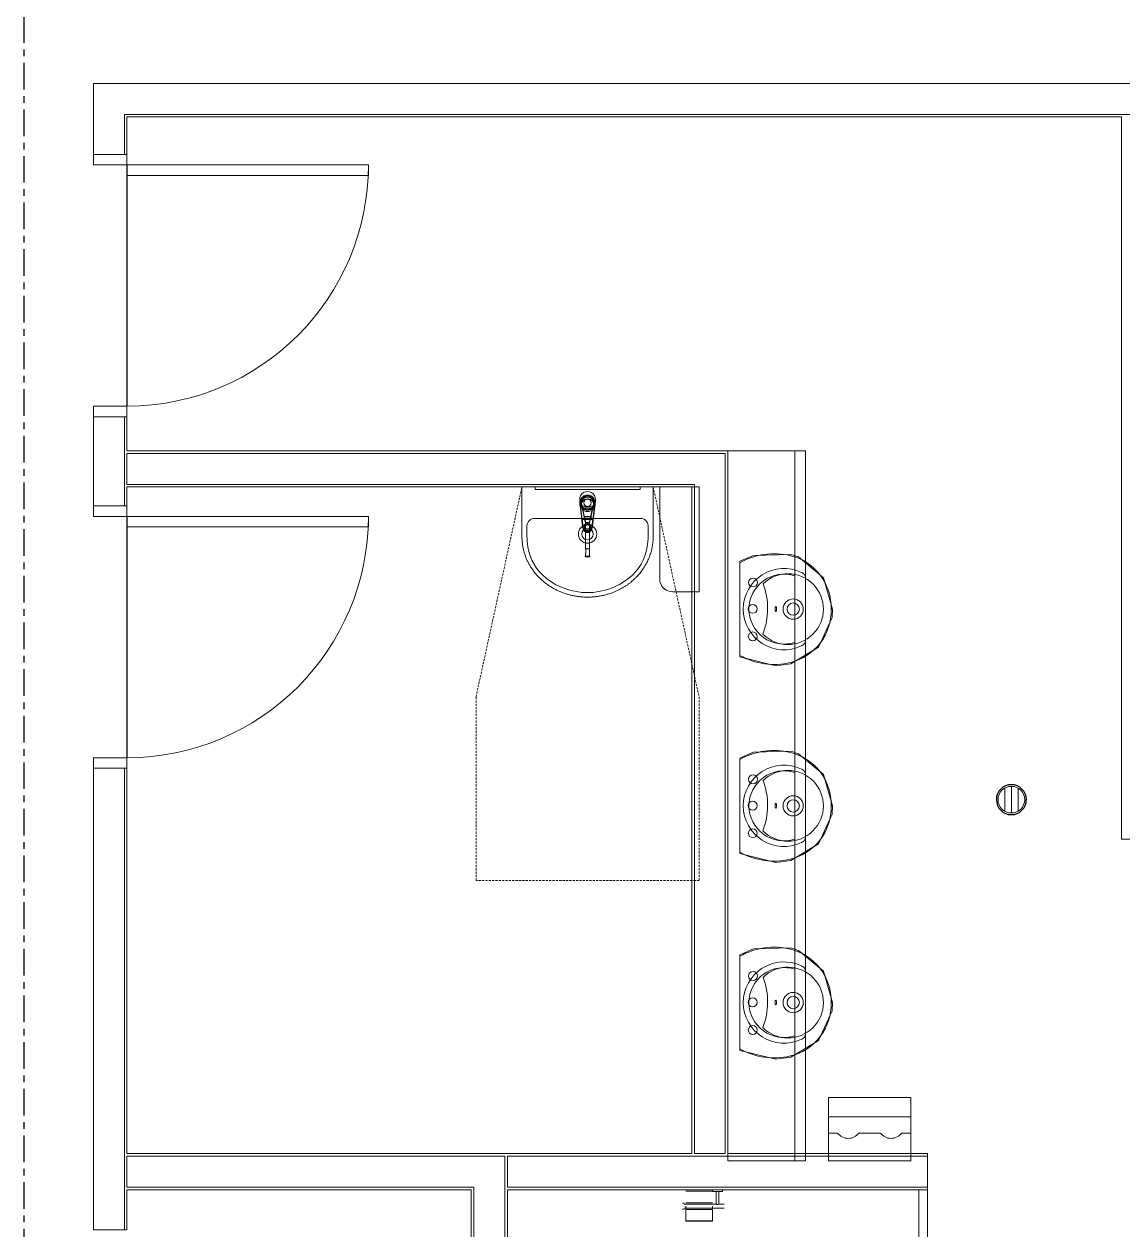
# Model space of a CAD drawing. Header units: millimetres. Extents: x -677815 to 406757, y -145898 to 39000.
# Drawn here: x 260988 to 265175, y 2740 to 7336 of the extents above; entities that cross this region are included whole.
import ezdxf

# ---------------------------------------------------------------- set-up
doc = ezdxf.new("R2010")
doc.units = ezdxf.units.MM
doc.header["$LTSCALE"] = 8
doc.linetypes.add('Xref building Toll$0$_SBA Dash - Tight', pattern=[1.6, 1, -0.6])
doc.linetypes.add('Xref building Toll$0$Grid Line', pattern=[22.225, 12.7, -3.175, 3.175, -3.175])
for name, color, linetype, lineweight in [('Xref building Toll$0$A-DOOR', 8, 'Continuous', 9), ('Xref building Toll$0$A-DOOR-HDLN', 8, 'Continuous', 9), ('Xref building Toll$0$A-FLOR', 8, 'Continuous', 25), ('Xref building Toll$0$A-GENM', 8, 'Continuous', 9), ('Xref building Toll$0$A-WALL', 8, 'Continuous', 9), ('Xref building Toll$0$E-ELEC-EQPM', 8, 'Continuous', 9), ('Xref building Toll$0$I-FURN', 8, 'Continuous', 9), ('Xref building Toll$0$P-SANR-FIXT', 8, 'Continuous', 9)]:
    doc.layers.add(name, color=color, linetype=linetype, lineweight=lineweight)
doc.layers.add('Xref building Toll$0$S-GRID', color=8, linetype='Continuous')

# ---------------------------------------------------------------- blocks, each defined once
blk = doc.blocks.new('Xref building Toll$0$Toll Grids')
at = {"layer": 'Xref building Toll$0$S-GRID', "linetype": 'Xref building Toll$0$Grid Line'}
blk.add_line((260988, -125373.3), (260988, 36031.5), dxfattribs=at)
blk = doc.blocks.new('Xref building Toll$0$TPT - Toilet Partition 02 - Standard-2309343-MASTER GROUND FLOOR')
at = {"layer": 'Xref building Toll$0$A-GENM'}
for p, q in [((-66.5, 1835.9), (-66.5, 269)), ((-33.5, 269), (-33.5, 1835.9)), ((-66.5, 269), (-33.5, 269)), ((66.5, 269), (-66.5, 269)), ((-66.5, 269), (-66.5, 236)), ((-66.5, 236), (66.5, 236)), ((66.5, 236), (66.5, 269)), ((872.4, 269), (676.5, 269)), ((676.5, 269), (676.5, 236)), ((676.5, 236), (872.4, 236))]:
    blk.add_line(p, q, dxfattribs=at)
blk = doc.blocks.new('Xref building Toll$0$_SBA 1SWING SPDoor 01a - 920W x 2700H AD-2126363-MASTER GROUND FLOOR')
at = {"layer": 'Xref building Toll$0$A-DOOR'}
for p, q in [((-500, -64), (-500, 64)), ((-460, 64), (-500, 64)), ((-500, 64), (-500, 64)), ((-460, 64), (-500, 64)), ((-500, 64), (-500, -64)), ((-460, 64), (-460, 64)), ((-460, 64), (-460, -64)), ((-460, -64), (-460, 64)), ((460, 64), (500, 64)), ((460, -64), (460, 64)), ((460, 64), (460, 64)), ((500, 64), (460, 64)), ((460, 64), (460, -64)), ((500, 64), (500, -64)), ((500, 64), (500, 64)), ((500, -64), (500, 64)), ((-500, -64), (-500, -64)), ((-500, -64), (-460, -64)), ((-500, -64), (-460, -64)), ((-460, -64), (-460, -64)), ((420, -64), (420, -984)), ((460, -64), (420, -64)), ((460, -984), (460, -64)), ((500, -64), (460, -64)), ((460, -64), (460, -64)), ((460, -64), (500, -64)), ((500, -64), (500, -64)), ((460, -984), (420, -984))]:
    blk.add_line(p, q, dxfattribs=at)
blk.add_arc((460, -64), 920, 180, 270, dxfattribs=at)
at = {"layer": 'Xref building Toll$0$A-DOOR-HDLN'}
blk.add_line((-460, -64), (460, -64), dxfattribs=at)
blk = doc.blocks.new('Xref building Toll$0$Basins w Vanity Unit _UK_ - Basins w Vanity Unit _UK_-1470356-MASTER GROUND FLOOR')
at = {"layer": 'Xref building Toll$0$I-FURN'}
for p, q in [((-110.1, 393.6), (-110.1, 393.6)), ((639.9, 393.6), (639.9, 393.6)), ((1389.9, 393.6), (1389.9, 393.6)), ((-234.6, 295), (-713.6, 295)), ((-713.6, 280), (-713.6, 295)), ((-713.6, 295), (-713.6, 295)), ((-713.6, 295), (-713.6, 255)), ((1993.4, 295), (-713.6, 295)), ((-713.6, 20), (-713.6, 280)), ((515.4, 295), (14.3, 295)), ((1265.4, 295), (764.3, 295)), ((1993.4, 295), (1514.3, 295)), ((1993.4, 255), (1993.4, 295)), ((1993.4, 295), (1993.4, 295)), ((1993.4, 295), (1993.4, 280)), ((1993.4, 280), (1993.4, 20)), ((-713.6, 255), (-713.6, 255)), ((-713.6, 255), (-713.6, 0)), ((1993.4, 255), (-713.6, 255)), ((-237, 255), (-713.6, 255)), ((513, 255), (16.7, 255)), ((1263, 255), (766.7, 255)), ((1993.4, 255), (1516.7, 255)), ((1993.4, 0), (1993.4, 255)), ((1993.4, 255), (1993.4, 255)), ((-713.6, 0), (-713.6, 20)), ((-289.2, 45), (-292.1, 45)), ((-287.7, 45), (-286.7, 45)), ((-286.7, 45), (-286.7, 45)), ((66.4, 45), (66.4, 45)), ((66.4, 45), (67.4, 45)), ((71.8, 45), (69, 45)), ((460.8, 45), (457.9, 45)), ((462.3, 45), (463.3, 45)), ((463.3, 45), (463.3, 45)), ((816.4, 45), (816.4, 45)), ((816.4, 45), (817.4, 45)), ((821.8, 45), (819, 45)), ((1210.8, 45), (1207.9, 45)), ((1212.3, 45), (1213.3, 45)), ((1213.3, 45), (1213.3, 45)), ((1566.4, 45), (1566.4, 45)), ((1566.4, 45), (1567.4, 45)), ((1571.8, 45), (1569, 45)), ((1993.4, 20), (1993.4, 0)), ((-713.6, 0), (-713.6, 0)), ((-713.6, 0), (1993.4, 0)), ((-713.6, 0), (1993.4, 0)), ((1993.4, 0), (1993.4, 0))]:
    blk.add_line(p, q, dxfattribs=at)
at = {"layer": 'Xref building Toll$0$I-FURN', "flags": 128}
for points in [[(-110.1, 398.4), (-229.6, 364.8), (-308.8, 269.3), (-318.5, 239.2)], [(98.3, 239.2), (34.4, 345.7), (-78.6, 396.9), (-110.1, 398.4)], [(-110.1, 395.8), (-110.1, 397), (-110.1, 398.3)], [(639.9, 398.4), (520.4, 364.8), (441.2, 269.3), (431.5, 239.2)], [(848.3, 239.2), (784.4, 345.7), (671.4, 396.9), (639.9, 398.4)], [(639.9, 395.8), (639.9, 397), (639.9, 398.3)], [(1389.9, 398.4), (1270.4, 364.8), (1191.2, 269.3), (1181.5, 239.2)], [(1598.3, 239.2), (1534.4, 345.7), (1421.4, 396.9), (1389.9, 398.4)], [(1389.9, 395.8), (1389.9, 397), (1389.9, 398.3)], [(-318.5, 239.2), (-314.6, 97.7), (-292.2, 45)], [(72, 45), (105.8, 182.5), (98.3, 239.2)], [(431.5, 239.2), (435.4, 97.7), (457.8, 45)], [(822, 45), (855.8, 182.5), (848.3, 239.2)], [(1181.5, 239.2), (1185.4, 97.7), (1207.8, 45)], [(1572, 45), (1605.8, 182.5), (1598.3, 239.2)]]:
    blk.add_lwpolyline(points, dxfattribs=at)
at = {"layer": 'Xref building Toll$0$I-FURN'}
for centre, radius, start, end in [((-116, 190.1), 203.5, 88.3442, 166.3649), ((-116, 190.1), 203.5, 88.3442, 166.3649), ((-104.3, 190.1), 203.5, 13.6351, 91.6558), ((-104.3, 190.1), 203.5, 13.6351, 91.6558), ((634, 190.1), 203.5, 88.3442, 166.3649), ((634, 190.1), 203.5, 88.3442, 166.3649), ((645.7, 190.1), 203.5, 13.6351, 91.6558), ((645.7, 190.1), 203.5, 13.6351, 91.6558), ((1384, 190.1), 203.5, 88.3442, 166.3649), ((1384, 190.1), 203.5, 88.3442, 166.3649), ((1395.7, 190.1), 203.5, 13.6351, 91.6558), ((1395.7, 190.1), 203.5, 13.6351, 91.6558), ((-110.1, 213.6), 155, 154.6211, 270), ((-110.1, 213.6), 155, 270, 25.3789), ((639.9, 213.6), 155, 154.6211, 270), ((639.9, 213.6), 155, 270, 25.3789), ((1389.9, 213.6), 155, 154.6211, 270), ((1389.9, 213.6), 155, 270, 25.3789), ((-56.8, 175.8), 264.4, 166.3649, 209.6351), ((-56.8, 175.8), 264.4, 166.3649, 209.6351), ((-110.1, 213.6), 133.4, 161.9083, 270), ((-110.1, 213.6), 133.4, 270, 18.0917), ((-163.5, 175.8), 264.4, 330.3649, 13.6351), ((-163.5, 175.8), 264.4, 330.3649, 13.6351), ((693.2, 175.8), 264.4, 166.3649, 209.6351), ((693.2, 175.8), 264.4, 166.3649, 209.6351), ((639.9, 213.6), 133.4, 161.9083, 270), ((639.9, 213.6), 133.4, 270, 18.0917), ((586.5, 175.8), 264.4, 330.3649, 13.6351), ((586.5, 175.8), 264.4, 330.3649, 13.6351), ((1443.2, 175.8), 264.4, 166.3649, 209.6351), ((1443.2, 175.8), 264.4, 166.3649, 209.6351), ((1389.9, 213.6), 133.4, 161.9083, 270), ((1389.9, 213.6), 133.4, 270, 18.0917), ((1336.5, 175.8), 264.4, 330.3649, 13.6351), ((1336.5, 175.8), 264.4, 330.3649, 13.6351)]:
    blk.add_arc(centre, radius, start, end, dxfattribs=at)
for points, knots in [([(-110.1, 398.3), (-110.1, 398.4), (-110.1, 398.5), (-110.1, 397.7), (-110.1, 396.5), (-110.1, 395.3), (-110.1, 394.7), (-110.1, 394.4)], [-1, -1, -1, -1, -0.75, -0.5, -0.25, -0.125, 0, 0, 0, 0]), ([(-110.1, 393.6), (-110.1, 393.7), (-110.1, 394.1), (-110.1, 394.7), (-110.1, 395.4), (-110.1, 395.7), (-110.1, 395.8)], [-1, -1, -1, -1, -0.833333, -0.666667, -0.333333, 0, 0, 0, 0]), ([(639.9, 398.3), (639.9, 398.4), (639.9, 398.5), (639.9, 397.7), (639.9, 396.5), (639.9, 395.3), (639.9, 394.7), (639.9, 394.4)], [-1, -1, -1, -1, -0.75, -0.5, -0.25, -0.125, 0, 0, 0, 0]), ([(639.9, 393.6), (639.9, 393.7), (639.9, 394.1), (639.9, 394.7), (639.9, 395.4), (639.9, 395.7), (639.9, 395.8)], [-1, -1, -1, -1, -0.833333, -0.666667, -0.333333, 0, 0, 0, 0]), ([(1389.9, 398.3), (1389.9, 398.4), (1389.9, 398.5), (1389.9, 397.7), (1389.9, 396.5), (1389.9, 395.3), (1389.9, 394.7), (1389.9, 394.4)], [-1, -1, -1, -1, -0.75, -0.5, -0.25, -0.125, 0, 0, 0, 0]), ([(1389.9, 393.6), (1389.9, 393.7), (1389.9, 394.1), (1389.9, 394.7), (1389.9, 395.4), (1389.9, 395.7), (1389.9, 395.8)], [-1, -1, -1, -1, -0.833333, -0.666667, -0.333333, 0, 0, 0, 0]), ([(-250.2, 280), (-249.6, 281.2), (-248.3, 283.6), (-246.5, 286.3), (-245, 288.2), (-243.8, 289.5), (-242.6, 290.7), (-241.4, 291.8), (-240.2, 292.8), (-239, 293.5), (-237.9, 294.2), (-236.3, 294.8), (-235.3, 295), (-234.6, 295)], [0, 0, 0, 0, 0.142857, 0.285714, 0.357143, 0.428571, 0.5, 0.571429, 0.642857, 0.714286, 0.785714, 0.857143, 1, 1, 1, 1]), ([(-234.6, 295), (-231.5, 295), (-224.5, 295), (-212, 295), (-197.6, 295), (-176.5, 295), (-153.1, 295), (-128.7, 295), (-116.3, 295), (-110.1, 295)], [0, 0, 0, 0, 0.125, 0.25, 0.375, 0.5, 0.75, 0.875, 1, 1, 1, 1]), ([(-110.1, 295), (-103.9, 295), (-91.6, 295), (-67.2, 295), (-43.8, 295), (-22.6, 295), (-8.3, 295), (4.3, 295), (11.2, 295), (14.3, 295)], [0, 0, 0, 0, 0.125, 0.25, 0.5, 0.625, 0.75, 0.875, 1, 1, 1, 1]), ([(14.3, 295), (15, 295), (16.1, 294.8), (17.6, 294.2), (18.8, 293.5), (20, 292.8), (21.2, 291.8), (22.4, 290.7), (23.5, 289.5), (24.7, 288.2), (25.9, 286.8), (27, 285.2), (28.4, 283), (29.3, 281.2), (29.9, 280)], [0, 0, 0, 0, 0.142857, 0.214286, 0.285714, 0.357143, 0.428571, 0.5, 0.571429, 0.642857, 0.714286, 0.785714, 0.857143, 1, 1, 1, 1]), ([(499.8, 280), (500.4, 281.2), (501.7, 283.6), (503.5, 286.3), (505, 288.2), (506.2, 289.5), (507.4, 290.7), (508.6, 291.8), (509.8, 292.8), (511, 293.5), (512.1, 294.2), (513.7, 294.8), (514.7, 295), (515.4, 295)], [0, 0, 0, 0, 0.142857, 0.285714, 0.357143, 0.428571, 0.5, 0.571429, 0.642857, 0.714286, 0.785714, 0.857143, 1, 1, 1, 1]), ([(515.4, 295), (518.5, 295), (525.5, 295), (538, 295), (552.4, 295), (573.5, 295), (596.9, 295), (621.3, 295), (633.7, 295), (639.9, 295)], [0, 0, 0, 0, 0.125, 0.25, 0.375, 0.5, 0.75, 0.875, 1, 1, 1, 1]), ([(639.9, 295), (646.1, 295), (658.4, 295), (682.8, 295), (706.2, 295), (727.4, 295), (741.7, 295), (754.3, 295), (761.2, 295), (764.3, 295)], [0, 0, 0, 0, 0.125, 0.25, 0.5, 0.625, 0.75, 0.875, 1, 1, 1, 1]), ([(764.3, 295), (765, 295), (766.1, 294.8), (767.6, 294.2), (768.8, 293.5), (770, 292.8), (771.2, 291.8), (772.4, 290.7), (773.5, 289.5), (774.7, 288.2), (775.9, 286.8), (777, 285.2), (778.4, 283), (779.3, 281.2), (779.9, 280)], [0, 0, 0, 0, 0.142857, 0.214286, 0.285714, 0.357143, 0.428571, 0.5, 0.571429, 0.642857, 0.714286, 0.785714, 0.857143, 1, 1, 1, 1]), ([(1249.8, 280), (1250.4, 281.2), (1251.7, 283.6), (1253.5, 286.3), (1255, 288.2), (1256.2, 289.5), (1257.4, 290.7), (1258.6, 291.8), (1259.8, 292.8), (1261, 293.5), (1262.1, 294.2), (1263.7, 294.8), (1264.7, 295), (1265.4, 295)], [0, 0, 0, 0, 0.142857, 0.285714, 0.357143, 0.428571, 0.5, 0.571429, 0.642857, 0.714286, 0.785714, 0.857143, 1, 1, 1, 1]), ([(1265.4, 295), (1268.5, 295), (1275.5, 295), (1288, 295), (1302.4, 295), (1323.5, 295), (1346.9, 295), (1371.3, 295), (1383.7, 295), (1389.9, 295)], [0, 0, 0, 0, 0.125, 0.25, 0.375, 0.5, 0.75, 0.875, 1, 1, 1, 1]), ([(1389.9, 295), (1396.1, 295), (1408.4, 295), (1432.8, 295), (1456.2, 295), (1477.4, 295), (1491.7, 295), (1504.3, 295), (1511.2, 295), (1514.3, 295)], [0, 0, 0, 0, 0.125, 0.25, 0.5, 0.625, 0.75, 0.875, 1, 1, 1, 1]), ([(1514.3, 295), (1515, 295), (1516.1, 294.8), (1517.6, 294.2), (1518.8, 293.5), (1520, 292.8), (1521.2, 291.8), (1522.4, 290.7), (1523.5, 289.5), (1524.7, 288.2), (1525.9, 286.8), (1527, 285.2), (1528.4, 283), (1529.3, 281.2), (1529.9, 280)], [0, 0, 0, 0, 0.142857, 0.214286, 0.285714, 0.357143, 0.428571, 0.5, 0.571429, 0.642857, 0.714286, 0.785714, 0.857143, 1, 1, 1, 1]), ([(-237, 255), (-233.7, 255), (-226.9, 255), (-211.7, 255), (-193, 255), (-170.8, 255), (-151, 255), (-130.4, 255), (-116.9, 255), (-110.1, 255)], [-1, -1, -1, -1, -0.892857, -0.785714, -0.571429, -0.428571, -0.285714, -0.142857, 0, 0, 0, 0]), ([(-110.1, 255), (-105.1, 255), (-97.5, 255), (-87.3, 255), (-79.6, 255), (-71.9, 255), (-61.9, 255), (-47.8, 255), (-30.5, 255), (-12.9, 255), (3.1, 255), (12.4, 255), (16.7, 255)], [-1, -1, -1, -1, -0.892857, -0.839286, -0.785714, -0.732143, -0.678571, -0.571429, -0.428571, -0.285714, -0.142857, 0, 0, 0, 0]), ([(513, 255), (516.3, 255), (523.1, 255), (538.3, 255), (557, 255), (579.2, 255), (599, 255), (619.6, 255), (633.1, 255), (639.9, 255)], [-1, -1, -1, -1, -0.892857, -0.785714, -0.571429, -0.428571, -0.285714, -0.142857, 0, 0, 0, 0]), ([(639.9, 255), (644.9, 255), (652.5, 255), (662.7, 255), (670.4, 255), (678.1, 255), (688.1, 255), (702.2, 255), (719.5, 255), (737.1, 255), (753.1, 255), (762.4, 255), (766.7, 255)], [-1, -1, -1, -1, -0.892857, -0.839286, -0.785714, -0.732143, -0.678571, -0.571429, -0.428571, -0.285714, -0.142857, 0, 0, 0, 0]), ([(1263, 255), (1266.3, 255), (1273.1, 255), (1288.3, 255), (1307, 255), (1329.2, 255), (1349, 255), (1369.6, 255), (1383.1, 255), (1389.9, 255)], [-1, -1, -1, -1, -0.892857, -0.785714, -0.571429, -0.428571, -0.285714, -0.142857, 0, 0, 0, 0]), ([(1389.9, 255), (1394.9, 255), (1402.5, 255), (1412.7, 255), (1420.4, 255), (1428.1, 255), (1438.1, 255), (1452.2, 255), (1469.5, 255), (1487.1, 255), (1503.1, 255), (1512.4, 255), (1516.7, 255)], [-1, -1, -1, -1, -0.892857, -0.839286, -0.785714, -0.732143, -0.678571, -0.571429, -0.428571, -0.285714, -0.142857, 0, 0, 0, 0]), ([(-292.1, 45), (-292.2, 45), (-292.3, 45), (-292.2, 45), (-292, 45), (-291.7, 45), (-291.2, 45), (-290.4, 45), (-289.3, 45), (-288.3, 45), (-287.7, 45)], [-1, -1, -1, -1, -0.875, -0.75, -0.6875, -0.625, -0.5, -0.375, -0.25, 0, 0, 0, 0]), ([(-286.7, 45), (-287, 45), (-287.6, 45), (-288.2, 45), (-288.7, 45), (-289, 45), (-289.2, 45), (-289.2, 45)], [-1, -1, -1, -1, -0.666667, -0.5, -0.333333, -0.166667, 0, 0, 0, 0]), ([(69, 45), (68.9, 45), (68.8, 45), (68.4, 45), (68, 45), (67.3, 45), (66.8, 45), (66.4, 45)], [-1, -1, -1, -1, -0.833333, -0.666667, -0.5, -0.333333, 0, 0, 0, 0]), ([(67.4, 45), (68, 45), (69, 45), (70.2, 45), (70.9, 45), (71.4, 45), (71.7, 45), (71.9, 45), (72, 45), (71.9, 45), (71.8, 45)], [-1, -1, -1, -1, -0.75, -0.625, -0.5, -0.375, -0.3125, -0.25, -0.125, 0, 0, 0, 0]), ([(457.9, 45), (457.8, 45), (457.7, 45), (457.8, 45), (458, 45), (458.3, 45), (458.8, 45), (459.6, 45), (460.7, 45), (461.7, 45), (462.3, 45)], [-1, -1, -1, -1, -0.875, -0.75, -0.6875, -0.625, -0.5, -0.375, -0.25, 0, 0, 0, 0]), ([(463.3, 45), (463, 45), (462.4, 45), (461.8, 45), (461.3, 45), (461, 45), (460.8, 45), (460.8, 45)], [-1, -1, -1, -1, -0.666667, -0.5, -0.333333, -0.166667, 0, 0, 0, 0]), ([(819, 45), (818.9, 45), (818.8, 45), (818.4, 45), (818, 45), (817.3, 45), (816.8, 45), (816.4, 45)], [-1, -1, -1, -1, -0.833333, -0.666667, -0.5, -0.333333, 0, 0, 0, 0]), ([(817.4, 45), (818, 45), (819, 45), (820.2, 45), (820.9, 45), (821.4, 45), (821.7, 45), (821.9, 45), (822, 45), (821.9, 45), (821.8, 45)], [-1, -1, -1, -1, -0.75, -0.625, -0.5, -0.375, -0.3125, -0.25, -0.125, 0, 0, 0, 0]), ([(1207.9, 45), (1207.8, 45), (1207.7, 45), (1207.8, 45), (1208, 45), (1208.3, 45), (1208.8, 45), (1209.6, 45), (1210.7, 45), (1211.7, 45), (1212.3, 45)], [-1, -1, -1, -1, -0.875, -0.75, -0.6875, -0.625, -0.5, -0.375, -0.25, 0, 0, 0, 0]), ([(1213.3, 45), (1213, 45), (1212.4, 45), (1211.8, 45), (1211.3, 45), (1211, 45), (1210.8, 45), (1210.8, 45)], [-1, -1, -1, -1, -0.666667, -0.5, -0.333333, -0.166667, 0, 0, 0, 0]), ([(1569, 45), (1568.9, 45), (1568.8, 45), (1568.4, 45), (1568, 45), (1567.3, 45), (1566.8, 45), (1566.4, 45)], [-1, -1, -1, -1, -0.833333, -0.666667, -0.5, -0.333333, 0, 0, 0, 0]), ([(1567.4, 45), (1568, 45), (1569, 45), (1570.2, 45), (1570.9, 45), (1571.4, 45), (1571.7, 45), (1571.9, 45), (1572, 45), (1571.9, 45), (1571.8, 45)], [-1, -1, -1, -1, -0.75, -0.625, -0.5, -0.375, -0.3125, -0.25, -0.125, 0, 0, 0, 0])]:
    blk.add_open_spline(points, degree=3, knots=knots, dxfattribs=at)
at = {"layer": 'Xref building Toll$0$P-SANR-FIXT'}
for p, q in [((71.9, 45), (-289.2, 45)), ((821.9, 45), (460.8, 45)), ((1571.9, 45), (1210.8, 45))]:
    blk.add_line(p, q, dxfattribs=at)
for centre, radius, start, end in [((-110.1, 228.6), 135, 314.9444, 224.5371), ((639.9, 228.6), 135, 314.9444, 224.5371), ((1389.9, 228.6), 135, 314.9444, 224.5371), ((-110.1, 248.6), 38.6, 0, 180), ((639.9, 248.6), 38.6, 0, 180), ((1389.9, 248.6), 38.6, 0, 180), ((-110.1, 248.6), 38.6, 180, 0), ((-110.1, 248.6), 23.5, 0, 180), ((-110.1, 248.6), 23.5, 180, 0), ((639.9, 248.6), 38.6, 180, 0), ((639.9, 248.6), 23.5, 0, 180), ((639.9, 248.6), 23.5, 180, 0), ((1389.9, 248.6), 38.6, 180, 0), ((1389.9, 248.6), 23.5, 0, 180), ((1389.9, 248.6), 23.5, 180, 0), ((-111.7, -115.3), 266.6, 68.6801, 110.8014), ((638.3, -115.3), 266.6, 68.6801, 110.8014), ((1388.3, -115.3), 266.6, 68.6801, 110.8014), ((-211.4, 95.7), 17, 0, 180), ((-211.4, 95.7), 17, 180, 0), ((-110.9, 94.2), 16.8, 90, 270), ((-110.9, 94.2), 16.8, 270, 90), ((-5.8, 94.7), 17, 0, 180), ((-5.8, 94.7), 17, 180, 0), ((538.6, 95.7), 17, 0, 180), ((538.6, 95.7), 17, 180, 0), ((639.1, 94.2), 16.8, 90, 270), ((639.1, 94.2), 16.8, 270, 90), ((744.2, 94.7), 17, 0, 180), ((744.2, 94.7), 17, 180, 0), ((1288.6, 95.7), 17, 0, 180), ((1288.6, 95.7), 17, 180, 0), ((1389.1, 94.2), 16.8, 90, 270), ((1389.1, 94.2), 16.8, 270, 90), ((1494.2, 94.7), 17, 0, 180), ((1494.2, 94.7), 17, 180, 0)]:
    blk.add_arc(centre, radius, start, end, dxfattribs=at)
for centre, major_axis, start_param, end_param in [((-110.6, 182.4), (-9.08, 0), 3.141593, 6.283185), ((639.4, 182.4), (9.08, 0), 0, 3.141593), ((1389.4, 182.4), (9.08, 0), 0, 3.141593), ((-110.6, 182.4), (9.08, 0), 3.141593, 6.283185), ((639.4, 182.4), (9.08, 0), 3.141593, 6.283185), ((1389.4, 182.4), (9.08, 0), 3.141593, 6.283185)]:
    blk.add_ellipse(centre, major_axis=major_axis, ratio=0.332108, start_param=start_param, end_param=end_param, dxfattribs=at)
blk = doc.blocks.new('Xref building Toll$0$AS1428_WashBasin Circulation - Standard-1109018-MASTER GROUND FLOOR')
at = {"layer": 'Xref building Toll$0$A-GENM', "linetype": 'Xref building Toll$0$_SBA Dash - Tight'}
for p, q in [((-33.5, 1264), (816.5, 1264)), ((-33.5, 564), (-33.5, 1264)), ((816.5, 1264), (816.5, 564)), ((141.5, -236), (-33.5, 564)), ((816.5, 564), (641.5, -236)), ((641.5, -236), (141.5, -236))]:
    blk.add_line(p, q, dxfattribs=at)
at = {"layer": 'Xref building Toll$0$A-GENM'}
for p, q in [((66.5, 164), (-33.5, 164)), ((-33.5, 164), (-33.5, -236)), ((-33.5, -236), (-33.5, 164)), ((-33.5, 164), (66.5, 164)), ((-33.5, 164), (-33.5, 164)), ((116.5, -236), (116.5, 114)), ((116.5, 114), (116.5, -236)), ((591.5, -226), (191.5, -226)), ((191.5, -226), (191.5, -226)), ((191.5, -226), (591.5, -226)), ((191.5, -226), (191.5, -236)), ((191.5, -226), (191.5, -236)), ((591.5, -226), (591.5, -226)), ((591.5, -236), (591.5, -226)), ((591.5, -226), (591.5, -236)), ((-33.5, -236), (116.5, -236)), ((116.5, -236), (-33.5, -236)), ((-33.5, -236), (-33.5, -236)), ((116.5, -236), (116.5, -236)), ((591.5, -236), (191.5, -236)), ((191.5, -236), (191.5, -236)), ((191.5, -236), (591.5, -236)), ((591.5, -236), (591.5, -236))]:
    blk.add_line(p, q, dxfattribs=at)
for start in [360, 0]:
    blk.add_arc((66.5, 114), 50, start, 90, dxfattribs=at)
at = {"layer": 'Xref building Toll$0$P-SANR-FIXT'}
for p, q in [((382.9, 28.2), (382.9, 26.8)), ((383.9, -0.3), (383.9, 0)), ((383.9, 0), (383.9, -0.3)), ((399.1, 0), (399.1, -0.3)), ((399.1, -0.3), (399.1, 0)), ((383.9, -0.3), (383.9, -100.7)), ((399.1, -100.7), (399.1, -0.3)), ((141.5, -236), (141.5, -46)), ((376.6, -75.3), (363.7, -170.5)), ((379.4, -79.6), (379.4, -82)), ((403.5, -82), (403.5, -79.6)), ((419.2, -170.5), (406.3, -75.3)), ((641.5, -46), (641.5, -236)), ((190.5, -116.3), (592.5, -116.3)), ((376.1, -112.3), (375.2, -113.2)), ((375.2, -113.2), (375.2, -114.1)), ((378.3, -114.1), (378.3, -122.5)), ((380, -112.3), (380, -122.5)), ((383.9, -100.3), (383.9, -100.7)), ((383.9, -100.7), (383.9, -100.3)), ((399.1, -100.7), (399.1, -100.3)), ((399.1, -100.3), (399.1, -100.7)), ((402.9, -122.5), (402.9, -112.3)), ((404.6, -122.5), (404.6, -114.1)), ((407.7, -113.2), (406.8, -112.3)), ((407.7, -114.1), (407.7, -113.2)), ((361.5, -187.2), (362.6, -166.9)), ((364.7, -168.5), (370.3, -152.6)), ((368.4, -162.8), (364.7, -168.5)), ((370.3, -152.6), (373.7, -146.2)), ((371.6, -153), (371.2, -154.9)), ((409.2, -146.2), (412.6, -152.6)), ((411.7, -154.9), (411.4, -153)), ((412.6, -152.6), (418.2, -168.5)), ((418.2, -168.5), (414.5, -162.8)), ((421.4, -186.9), (419.2, -170.5)), ((420.4, -166.9), (421.4, -186.9)), ((641.5, -236), (141.5, -236))]:
    blk.add_line(p, q, dxfattribs=at)
at = {"layer": 'Xref building Toll$0$P-SANR-FIXT', "flags": 128}
for points in [[(383.9, 30), (383.6, 29.7), (383.4, 29.4), (383.2, 29.1), (383, 28.8), (382.9, 28.5), (382.9, 28.2)], [(399.1, 30), (398.5, 30.3), (397.9, 30.5), (397.2, 30.6)], [(400, 26.8), (400, 27.5), (400.1, 28.2)], [(372.6, -83.6), (376.7, -88.6), (380.9, -92.4), (385.1, -94.9), (389.3, -96.2), (393.6, -96.2), (397.8, -94.9), (402, -92.4), (406.2, -88.6), (410.3, -83.6)], [(384.8, -100), (384.5, -100), (384.3, -100.1), (384.1, -100.1), (384, -100.2), (383.9, -100.3), (383.9, -100.3)], [(383.9, -100.7), (383.9, -100.8), (384, -100.8), (384.1, -100.9), (384.3, -100.9), (384.5, -101), (384.8, -101)], [(399.1, -100.3), (399, -100.3), (398.9, -100.2), (398.8, -100.1), (398.6, -100.1), (398.4, -100), (398.2, -100)], [(398.2, -101), (398.4, -101), (398.6, -100.9), (398.8, -100.9), (398.9, -100.8), (399, -100.8), (399.1, -100.7)], [(371.2, -154.9), (371.2, -155.1), (371.3, -155.3), (371.5, -155.4), (371.7, -155.5), (371.9, -155.6), (372.3, -155.6)], [(410.7, -155.6), (411, -155.6), (411.2, -155.5), (411.5, -155.4), (411.6, -155.3), (411.7, -155.1), (411.7, -154.9)]]:
    blk.add_lwpolyline(points, dxfattribs=at)
at = {"layer": 'Xref building Toll$0$P-SANR-FIXT'}
for centre, radius in [((391.5, -56.5), 35), ((391.5, -56.5), 22), ((391.5, -176), 14)]:
    blk.add_circle(centre, radius, dxfattribs=at)
for centre, radius, start, end in [((391.5, -88.6), 255.2, 90, 128.089), ((391.5, -88.6), 255.2, 51.911, 90), ((349.9, -35.5), 187.8, 128.089, 171.6089), ((433, -35.5), 187.8, 8.3911, 51.911), ((554.7, -65.8), 394.8, 171.6089, 183.2357), ((228.2, -65.8), 394.8, 356.7643, 8.3911), ((190.5, -86.3), 30, 183.2357, 270), ((391.5, -77.3), 15, 7.7055, 172.2945), ((592.5, -86.3), 30, 270, 356.7643), ((391.5, -174.3), 28, 172.2945, 7.6267), ((391.5, -175.8), 25, 0, 180), ((391.5, -175.8), 25, 180, 0), ((391.5, -174.4), 23.1, 360, 180), ((391.5, -174.4), 23.1, 180, 360), ((391.5, -188.7), 30, 177, 3.4619)]:
    blk.add_arc(centre, radius, start, end, dxfattribs=at)
for centre, major_axis, ratio, start_param, end_param in [((384.9, 0), (1.07, 0), 0.27837, 1.730843, 3.141593), ((391.5, -11.1), (42.1, 0), 0.275637, 1.410751, 1.730842), ((391.5, -11.2), (42.1, 0), 0.27837, 1.41075, 1.730843), ((398, 0), (-1.07, 0), 0.27837, 3.141593, 4.552343), ((384.9, -0.3), (-1.07, 0), 0.27837, 0, 1.41075), ((391.5, 10.9), (42.1, 0), 0.27837, 4.552343, 4.872435), ((398, -0.3), (1.07, 0), 0.27837, 4.872435, 6.283185), ((2002.2, -287.5), (1643.9, 0), 0.939693, 3.007424, 3.009214), ((399.5, -87.9), (27.6, 0), 0.939693, 2.481986, 2.868769), ((1995.5, -314.4), (1639.3, 0), 0.939693, 2.986369, 2.991085), ((399.5, -94.8), (27.6, 0), 0.939693, 2.481986, 2.688193), ((391.5, -82), (17.3, 0), 0.939693, 1.570796, 2.481986), ((391.5, -88.9), (17.3, 0), 0.939693, 1.570796, 2.481986), ((391.5, -82), (12, 0), 0.940655, 1.570796, 4.712389), ((391.5, -82), (17.3, 0), 0.939693, 0.659606, 1.570796), ((391.5, -82), (12, 0), 0.940655, 4.712389, 7.853982), ((391.5, -88.9), (17.3, 0), 0.939693, 0.659606, 1.570796), ((383.4, -87.9), (27.6, 0), 0.939693, 0.272819, 0.659606), ((383.4, -94.8), (27.6, 0), 0.939693, 0.453382, 0.659606), ((-1216.4, -315), (1643.1, 0), 0.939693, 0.150531, 0.155236), ((-1220.4, -287.7), (1645.2, 0), 0.939693, 0.132428, 0.134216), ((391.5, -113.2), (-16.3, 0), 0.038261, 4.712389, 7.853982), ((391.5, -114.1), (-16.3, 0), 0.038261, 4.712389, 7.853982), ((391.5, -112.3), (-15.3, 0), 0.038261, 4.712389, 7.853982), ((391.5, -114.1), (-13.2, 0), 0.038261, 4.712389, 7.853982), ((391.5, -122.5), (-13.2, 0), 0.038261, 4.712389, 7.853982), ((391.5, -112.3), (-11.5, 0), 0.038261, 4.712389, 7.853982), ((391.5, -122.5), (-11.5, 0), 0.038261, 4.712389, 7.853982), ((384.9, -100.3), (1.07, 0), 0.27837, 1.730843, 3.141593), ((384.9, -100.7), (1.07, 0), 0.27837, 3.141593, 4.552343), ((391.5, -111.6), (42.1, 0), 0.27837, 1.41075, 1.730843), ((391.5, -111.6), (42.1, 0), 0.27837, 1.41075, 1.730843), ((391.5, -89.4), (42.2, 0), 0.27837, 4.552683, 4.872095), ((391.5, -89.4), (42.1, 0), 0.27837, 4.552343, 4.872435), ((391.5, -112.3), (-15.3, 0), 0.038261, 1.570796, 4.712389), ((391.5, -112.3), (-11.5, 0), 0.038261, 1.570796, 4.712389), ((391.5, -113.2), (-16.3, 0), 0.038261, 1.570796, 4.712389), ((391.5, -114.1), (-16.3, 0), 0.038261, 1.570796, 4.712389), ((391.5, -114.1), (-13.2, 0), 0.038261, 1.570796, 4.712389), ((391.5, -122.5), (-13.2, 0), 0.038261, 1.570796, 4.712389), ((391.5, -122.5), (-11.5, 0), 0.038261, 1.570796, 4.712389), ((398, -100.3), (1.07, 0), 0.27837, 0, 1.41075), ((398, -100.7), (1.07, 0), 0.27837, 4.872435, 6.283185), ((421.6, -178.2), (-57.7, 0), 0.982739, 6.11218, 6.283185), ((391.5, -178.2), (-27.6, 0), 0.982739, 0, 3.141593), ((391.5, -188.5), (42.2, 0), 0.982739, 1.045938, 2.095655), ((372.8, -153.1), (1.2, 0), 0.529919, 1.775521, 3.037351), ((391.5, -63.9), (174.2, 0), 0.529919, 4.601891, 4.822887), ((391.5, -201), (93.5, 0), 0.529919, 1.366785, 1.774808), ((410.2, -153.1), (1.2, 0), 0.529919, 0.104241, 1.366072), ((361.3, -178.2), (57.7, 0), 0.982739, 0, 0.171006)]:
    blk.add_ellipse(centre, major_axis=major_axis, ratio=ratio, start_param=start_param, end_param=end_param, dxfattribs=at)
for points, knots in [([(141.5, -46), (141.5, -39.4), (142.1, -26.4), (144.7, -7.3), (149.1, 11.5), (155.2, 30.1), (163, 48.1), (172.4, 65.3), (181.5, 79.2), (189.6, 89.8), (195.9, 97.5), (202.6, 104.9), (212.1, 114.4), (222.2, 123.5), (232.8, 131.9), (243.8, 139.8), (258.3, 149), (273.6, 157), (286.1, 162.7), (298.9, 167.8), (312.2, 172.3), (325.7, 176), (336.9, 178.6), (349.5, 180.9), (363.5, 182.7), (377.5, 183.8), (391.5, 184.1), (405.4, 183.8), (419.5, 182.7), (433.4, 180.9), (447.1, 178.4), (460.6, 175.2), (474.1, 171.2), (487.2, 166.6), (500, 161.4), (512.4, 155.5), (524.5, 148.9), (536.3, 141.7), (547.4, 133.9), (558.1, 125.6), (568.3, 116.7), (578, 107.3), (587, 97.5), (595.4, 87.2), (603.2, 76.5), (610.4, 65.3), (616.8, 53.9), (622.5, 42.1), (627.5, 30), (631.8, 17.7), (635.3, 5.2), (638, -7.3), (640.6, -24.3), (641.4, -37.2), (641.5, -46)], [-1, -1, -1, -1, -0.973214, -0.946429, -0.919643, -0.892857, -0.866071, -0.839286, -0.8125, -0.799107, -0.785714, -0.772321, -0.758929, -0.732143, -0.71875, -0.705357, -0.678571, -0.651786, -0.638393, -0.625, -0.598214, -0.584821, -0.571429, -0.553571, -0.535714, -0.517857, -0.5, -0.482143, -0.464286, -0.446429, -0.428571, -0.410714, -0.392857, -0.375, -0.357143, -0.339286, -0.321429, -0.303571, -0.285714, -0.267857, -0.25, -0.232143, -0.214286, -0.196429, -0.178571, -0.160714, -0.142857, -0.125, -0.107143, -0.089286, -0.071429, -0.053571, -0.035714, 0, 0, 0, 0]), ([(382.9, 26.8), (382.9, 26.7), (382.9, 26.7), (383, 26.8), (383, 26.8), (383.1, 26.9), (383.2, 27), (383.4, 27.2), (383.6, 27.3), (383.8, 27.4), (383.9, 27.5)], [-1, -1, -1, -1, -0.859375, -0.785714, -0.678571, -0.571429, -0.428571, -0.285714, -0.142857, 0, 0, 0, 0]), ([(400.1, 28.2), (400, 28.2), (400, 28.4), (400, 28.6), (399.9, 28.8), (399.8, 29), (399.7, 29.3), (399.5, 29.5), (399.3, 29.8), (399.1, 29.9), (399.1, 30)], [-1, -1, -1, -1, -0.859375, -0.785714, -0.678571, -0.571429, -0.428571, -0.285714, -0.142857, 0, 0, 0, 0]), ([(399.1, 27.5), (399.1, 27.4), (399.3, 27.3), (399.5, 27.1), (399.7, 27), (399.8, 26.9), (399.9, 26.8), (400, 26.7), (400, 26.7), (400, 26.7), (400, 26.8)], [-1, -1, -1, -1, -0.857143, -0.714286, -0.5, -0.392857, -0.303571, -0.214286, -0.107143, 0, 0, 0, 0]), ([(384.8, -0.6), (384.6, -0.6), (384.4, -0.6), (384.1, -0.5), (383.9, -0.5), (383.9, -0.4), (383.9, -0.3)], [-1, -1, -1, -1, -0.666667, -0.5, -0.333333, 0, 0, 0, 0]), ([(399.1, -0.3), (399.1, -0.4), (399, -0.5), (398.8, -0.5), (398.6, -0.6), (398.3, -0.6), (398.2, -0.6)], [-1, -1, -1, -1, -0.666667, -0.5, -0.333333, 0, 0, 0, 0]), ([(407, -76.3), (406.7, -74.2), (405.7, -71.3), (403.6, -68.3), (402.2, -66.8), (401, -65.7), (399.7, -64.8), (398.3, -64), (396.9, -63.3), (395.3, -62.8), (393.7, -62.5), (392.1, -62.3), (390.5, -62.3), (388.6, -62.6), (386.8, -63), (385.2, -63.7), (383.7, -64.5), (382.3, -65.4), (381, -66.6), (379.2, -68.3), (377.2, -71.5), (376.2, -74.6), (375.9, -76.3)], [-1, -1, -1, -1, -0.861111, -0.791667, -0.756944, -0.722222, -0.6875, -0.652778, -0.618056, -0.583333, -0.548611, -0.513889, -0.479167, -0.444444, -0.388889, -0.361111, -0.333333, -0.277778, -0.25, -0.222222, -0.111111, 0, 0, 0, 0]), ([(391.5, -91.3), (390, -91.3), (387.2, -90.8), (383.5, -88.8), (380.8, -85.6), (379.6, -82.3), (379.4, -79.5), (379.5, -77.8), (379.8, -76.4), (380.2, -75.4), (380.6, -74.4), (381, -73.5), (381.6, -72.6), (382.2, -71.7), (382.9, -70.9), (383.7, -70.2), (384.5, -69.5), (385.7, -68.7), (387.9, -67.6), (390, -67.2), (391.5, -67.2)], [-1, -1, -1, -1, -0.888889, -0.777778, -0.666667, -0.555556, -0.5, -0.444444, -0.416667, -0.388889, -0.361111, -0.333333, -0.305556, -0.277778, -0.25, -0.222222, -0.194444, -0.166667, -0.111111, 0, 0, 0, 0]), ([(391.5, -67.2), (392.9, -67.2), (395, -67.6), (397.2, -68.7), (398.4, -69.5), (399.2, -70.2), (400, -70.9), (400.7, -71.7), (401.3, -72.6), (401.9, -73.5), (402.4, -74.4), (402.9, -75.7), (403.4, -77.4), (403.6, -79.5), (403.3, -82.3), (402.2, -85.6), (399.4, -88.8), (395.7, -90.8), (392.9, -91.3), (391.5, -91.3)], [-1, -1, -1, -1, -0.888889, -0.833333, -0.805556, -0.777778, -0.75, -0.722222, -0.694444, -0.666667, -0.638889, -0.611111, -0.555556, -0.5, -0.444444, -0.333333, -0.222222, -0.111111, 0, 0, 0, 0]), ([(383.9, -100.3), (383, -102.2), (381.3, -107.7), (378.8, -119.1), (376.7, -129.7), (375, -137.8), (373.7, -143.7), (372.7, -148.4), (371.8, -152.2), (371.4, -154), (371.2, -154.9)], [-1, -1, -1, -1, -0.8, -0.6, -0.4, -0.3, -0.2, -0.1, -0.05, 0, 0, 0, 0]), ([(371.6, -153), (372.1, -151.3), (373.1, -147.5), (374.6, -141), (376.2, -133.7), (378.2, -123.4), (380.8, -110.7), (382.8, -103.1), (383.9, -100.7)], [0, 0, 0, 0, 0.125, 0.25, 0.375, 0.5, 0.75, 1, 1, 1, 1]), ([(372.3, -155.6), (372.6, -154), (373.1, -151.4), (373.8, -148.2), (374.5, -144.9), (375.4, -140.8), (376.8, -134), (378.5, -125.2), (380.6, -114.9), (382.7, -106), (384.1, -101.6), (384.8, -100)], [0, 0, 0, 0, 0.083333, 0.125, 0.166667, 0.25, 0.333333, 0.5, 0.666667, 0.833333, 1, 1, 1, 1]), ([(384.8, -101), (383.7, -103.4), (381.7, -111), (378.6, -126.2), (376.1, -138.9), (374, -147.4), (373, -150.9), (372.5, -152.5)], [-1, -1, -1, -1, -0.75, -0.5, -0.25, -0.125, 0, 0, 0, 0]), ([(398.2, -100), (398.9, -101.6), (400.2, -106), (402.3, -114.9), (404.4, -125.2), (406.2, -134), (407.5, -140.8), (408.4, -144.9), (409.1, -148.2), (409.8, -151.4), (410.3, -154), (410.7, -155.6)], [-1, -1, -1, -1, -0.833333, -0.666667, -0.5, -0.333333, -0.25, -0.166667, -0.125, -0.083333, 0, 0, 0, 0]), ([(410.4, -152.5), (409.9, -150.9), (408.9, -147.4), (406.8, -138.9), (404.3, -126.2), (401.2, -111), (399.2, -103.4), (398.2, -101)], [-1, -1, -1, -1, -0.875, -0.75, -0.5, -0.25, 0, 0, 0, 0]), ([(411.7, -154.9), (411.3, -153.1), (410.7, -150.3), (409.8, -146.5), (409, -142.7), (407.9, -137.8), (406.2, -129.7), (404.1, -119.1), (401.6, -107.7), (399.9, -102.2), (399.1, -100.3)], [0, 0, 0, 0, 0.1, 0.15, 0.2, 0.3, 0.4, 0.6, 0.8, 1, 1, 1, 1]), ([(411.4, -153), (410.8, -151.3), (409.8, -147.5), (408.3, -141), (406.7, -133.7), (404.7, -123.4), (402.1, -110.7), (400.1, -103.1), (399.1, -100.7)], [0, 0, 0, 0, 0.125, 0.25, 0.375, 0.5, 0.75, 1, 1, 1, 1]), ([(368.4, -162.8), (368.8, -161.3), (369.7, -158.5), (371.5, -153.2), (372.7, -149.1), (373.7, -146.2)], [-1, -1, -1, -1, -0.75, -0.5, 0, 0, 0, 0]), ([(391.5, -190.7), (388.7, -190.7), (383.3, -189.8), (375.2, -185.3), (371.2, -180.3), (369.7, -177)], [-1, -1, -1, -1, -0.7, -0.4, 0, 0, 0, 0]), ([(413.2, -177), (412.1, -179.4), (409, -183.9), (401.5, -189.2), (395.1, -190.7), (391.5, -190.7)], [-1, -1, -1, -1, -0.7, -0.4, 0, 0, 0, 0]), ([(409.2, -146.2), (410.2, -149.1), (411.4, -153.2), (413.2, -158.5), (414.1, -161.3), (414.5, -162.8)], [-1, -1, -1, -1, -0.5, -0.25, 0, 0, 0, 0])]:
    blk.add_open_spline(points, degree=3, knots=knots, dxfattribs=at)
for points in [[(385.7, 30.6), (385.5, 30.6), (385.1, 30.5), (384.4, 30.3), (384, 30.1), (383.9, 30)], [(383.9, 30), (384, 24.6), (384.3, 15.5), (384.6, 5.6), (384.8, -0.6)], [(383.9, 27.5), (384, 27.6), (384.4, 27.8), (385.1, 28), (385.5, 28), (385.7, 28)], [(383.9, 0), (383.9, 0.1), (383.9, 0.2), (384.3, 0.3), (384.6, 0.3), (384.8, 0.3)], [(397.2, 30.6), (395.3, 30.6), (391.5, 30.7), (387.6, 30.6), (385.7, 30.6)], [(385.7, 28), (387.6, 27.9), (391.5, 27.9), (395.3, 27.9), (397.2, 28)], [(397.2, 28), (397.4, 28), (397.9, 28), (398.5, 27.8), (398.9, 27.6), (399.1, 27.5)], [(399.1, 30), (398.9, 24.6), (398.6, 15.5), (398.3, 5.6), (398.2, -0.6)], [(398.2, 0.3), (398.3, 0.3), (398.6, 0.3), (399, 0.2), (399.1, 0.1), (399.1, 0)], [(398.2, -0.6), (395.9, -0.7), (391.5, -0.8), (387, -0.7), (384.8, -0.6)], [(372.6, -83.6), (371.8, -90.6), (370.1, -104.6), (368.6, -118.6), (367.9, -125.6)], [(374.8, -83.4), (374.6, -82.6), (374, -81.4), (373.3, -80.9), (373, -80.9)], [(409.9, -80.9), (409.6, -80.9), (408.9, -81.4), (408.4, -82.6), (408.2, -83.4)], [(415.1, -125.6), (414.3, -118.6), (412.8, -104.6), (411.2, -90.6), (410.3, -83.6)], [(367.9, -125.6), (367.1, -132.8), (365.5, -146.7), (363.6, -162.1), (362.9, -166.4), (362.6, -166.9)], [(420.4, -166.9), (420.1, -166.4), (419.3, -162.1), (417.5, -146.7), (415.9, -132.8), (415.1, -125.6)], [(362.6, -166.9), (367.2, -165.1), (376.6, -162.2), (391.5, -160.8), (406.3, -162.3), (415.7, -165.1), (420.4, -166.9)], [(369.7, -177), (368.9, -175.6), (367.8, -172.5), (367.3, -167.6), (367.9, -164.4), (368.4, -162.8)], [(373.7, -146.2), (376.5, -144.8), (382.3, -142.8), (388.3, -142), (391.5, -142.1)], [(391.5, -142.1), (394.6, -142), (400.7, -142.8), (406.4, -144.8), (409.2, -146.2)], [(414.5, -162.8), (415, -164.4), (415.6, -167.6), (415.1, -172.5), (414, -175.6), (413.2, -177)]]:
    blk.add_open_spline(points, degree=3, dxfattribs=at)
blk = doc.blocks.new('Xref building Toll$0$Toilet_paper_holder_15507 - Toilet_paper_holder_15507-744023-MASTER GROUND FLOOR')
at = {"layer": 'Xref building Toll$0$A-GENM'}
for p, q in [((271610.9, 142905.5), (271610.9, 142899.1)), ((271610.9, 142905.5), (271649, 142905.5)), ((271649, 142905.5), (271610.9, 142905.5)), ((271649, 142899.1), (271649, 142905.5)), ((271610.9, 142899.9), (271509.3, 142899.9)), ((271610.9, 142899.1), (271649, 142899.1)), ((271649, 142899.1), (271610.9, 142899.1)), ((271625.2, 142899.1), (271625.2, 142850.7)), ((271625.2, 142899.1), (271634.7, 142899.1)), ((271634.7, 142899.1), (271625.2, 142899.1)), ((271634.7, 142850.7), (271634.7, 142899.1)), ((271502.9, 142853.9), (271496.6, 142853.9)), ((271496.6, 142842.8), (271496.6, 142842.8)), ((271496.6, 142842.8), (271496.6, 142842.8)), ((271496.6, 142831.7), (271502.9, 142831.7)), ((271625.2, 142850.7), (271502.9, 142850.7)), ((271502.9, 142842.8), (271502.9, 142842.8)), ((271502.9, 142842.8), (271502.9, 142842.8)), ((271502.9, 142842.8), (271502.9, 142842.8)), ((271502.9, 142842.8), (271502.9, 142842.8)), ((271502.9, 142834.8), (271655.3, 142834.8)), ((271610.9, 142855.5), (271509.3, 142855.5)), ((271509.3, 142786.4), (271509.3, 142842.8)), ((271509.3, 142842.8), (271509.3, 142842.8)), ((271509.3, 142842.8), (271509.3, 142785.6)), ((271509.3, 142842.8), (271509.3, 142842.8)), ((271509.3, 142842.8), (271509.3, 142842.8)), ((271509.3, 142830.1), (271610.9, 142830.1)), ((271610.9, 142785.6), (271610.9, 142842.8)), ((271610.9, 142842.8), (271610.9, 142842.8)), ((271610.9, 142842.8), (271610.9, 142786.4)), ((271610.9, 142842.8), (271610.9, 142842.8)), ((271610.9, 142842.8), (271610.9, 142842.8)), ((271655.3, 142850.7), (271634.7, 142850.7)), ((271655.3, 142842.8), (271655.3, 142842.8)), ((271655.3, 142842.8), (271655.3, 142842.8)), ((271509.3, 142785.6), (271509.3, 142786.4)), ((271509.3, 142786.4), (271509.3, 142786.4)), ((271610.9, 142786.4), (271509.3, 142786.4)), ((271610.9, 142786.4), (271509.3, 142786.4)), ((271509.3, 142785.6), (271509.3, 142785.6)), ((271509.3, 142785.6), (271610.9, 142785.6)), ((271610.9, 142786.4), (271610.9, 142786.4)), ((271610.9, 142786.4), (271610.9, 142785.6)), ((271610.9, 142785.6), (271610.9, 142785.6))]:
    blk.add_line(p, q, dxfattribs=at)
for points in [[(271625.2, 142850.7), (271625.2, 142850.7), (271625.2, 142850.7), (271625.3, 142850.6), (271625.5, 142850.6), (271625.6, 142850.5), (271625.8, 142850.4), (271626, 142850.2), (271626.2, 142850.2), (271626.3, 142850.1), (271626.4, 142850), (271626.6, 142850), (271626.9, 142849.8), (271627.1, 142849.7), (271627.4, 142849.6), (271627.5, 142849.6), (271627.7, 142849.5), (271628, 142849.4), (271628.3, 142849.3), (271628.7, 142849.3), (271629.1, 142849.2), (271629.5, 142849.2), (271629.9, 142849.1), (271630.4, 142849.2), (271630.8, 142849.2), (271631.2, 142849.3), (271631.6, 142849.3), (271631.9, 142849.4), (271632.2, 142849.5), (271632.3, 142849.6), (271632.5, 142849.6), (271632.7, 142849.7), (271633, 142849.8), (271633.3, 142850), (271633.4, 142850), (271633.6, 142850.1), (271633.7, 142850.2), (271633.9, 142850.2), (271634.1, 142850.4), (271634.3, 142850.5), (271634.4, 142850.6), (271634.5, 142850.6), (271634.7, 142850.7), (271634.7, 142850.7), (271634.7, 142850.7)], [(271634.7, 142850.7), (271634.7, 142850.7), (271634.7, 142850.7), (271634.5, 142850.6), (271634.4, 142850.6), (271634.3, 142850.5), (271634.1, 142850.4), (271633.9, 142850.2), (271633.7, 142850.2), (271633.6, 142850.1), (271633.4, 142850), (271633.3, 142850), (271633, 142849.8), (271632.7, 142849.7), (271632.5, 142849.6), (271632.3, 142849.6), (271632.2, 142849.5), (271631.9, 142849.4), (271631.6, 142849.3), (271631.2, 142849.3), (271630.8, 142849.2), (271630.4, 142849.2), (271629.9, 142849.1), (271629.5, 142849.2), (271629.1, 142849.2), (271628.7, 142849.3), (271628.3, 142849.3), (271628, 142849.4), (271627.7, 142849.5), (271627.5, 142849.6), (271627.4, 142849.6), (271627.1, 142849.7), (271626.9, 142849.8), (271626.6, 142850), (271626.4, 142850), (271626.3, 142850.1), (271626.2, 142850.2), (271626, 142850.2), (271625.8, 142850.4), (271625.6, 142850.5), (271625.5, 142850.6), (271625.3, 142850.6), (271625.2, 142850.7), (271625.2, 142850.7), (271625.2, 142850.7)]]:
    blk.add_open_spline(points, degree=3, knots=[0, 0, 0, 0, 0.055556, 0.083333, 0.111111, 0.138889, 0.166667, 0.194444, 0.208333, 0.222222, 0.236111, 0.25, 0.277778, 0.305556, 0.319444, 0.333333, 0.347222, 0.361111, 0.388889, 0.416667, 0.444444, 0.472222, 0.5, 0.527778, 0.555556, 0.583333, 0.611111, 0.638889, 0.652778, 0.666667, 0.680556, 0.694444, 0.722222, 0.75, 0.763889, 0.777778, 0.791667, 0.805556, 0.833333, 0.861111, 0.888889, 0.916667, 0.944444, 1, 1, 1, 1], dxfattribs=at)
blk = doc.blocks.new('Xref building Toll$0$HDR_Handryer 01 - Standard-978249-MASTER GROUND FLOOR')
at = {"layer": 'Xref building Toll$0$E-ELEC-EQPM'}
for p, q in [((123.6, 236), (-190.7, 236)), ((-190.7, 236), (-190.7, 129.8)), ((123.6, 129.8), (123.6, 236)), ((-155.7, 129.8), (-190.7, 129.8)), ((-190.7, 129.8), (-190.7, 68.1)), ((-190.7, 129.8), (-155.7, 129.8)), ((7.2, 129.8), (-74.2, 129.8)), ((-74.2, 129.8), (7.2, 129.8)), ((123.6, 129.8), (88.6, 129.8)), ((88.6, 129.8), (123.6, 129.8)), ((123.6, 68.1), (123.6, 129.8)), ((-190.7, 68.1), (-190.7, -5.2)), ((123.6, 68.1), (-190.7, 68.1)), ((-190.7, 68.1), (123.6, 68.1)), ((123.6, -5.2), (123.6, 68.1)), ((-190.7, -5.2), (123.6, -5.2))]:
    blk.add_line(p, q, dxfattribs=at)
for centre in [(-115, 99.4), (-115, 99.4), (47.9, 99.4), (47.9, 99.4)]:
    blk.add_arc(centre, 50.8, 36.7381, 143.2619, dxfattribs=at)
blk = doc.blocks.new('Xref building Toll$0$Floor_Drain_-_Small_3955 - 4_ Diameter-2174406-MASTER GROUND FLOOR')
at = {"layer": 'Xref building Toll$0$P-SANR-FIXT'}
for p, q in [((0, 50.8), (0, -50.8)), ((-25.4, 44), (-25.4, -44)), ((25.4, 44), (25.4, -44))]:
    blk.add_line(p, q, dxfattribs=at)
for start, end in [(360, 180), (180, 360)]:
    blk.add_arc((0, 0), 50.8, start, end, dxfattribs=at)
blk = doc.blocks.new('Xref building Toll$0$building block 28092016')
at = {"layer": 'Xref building Toll$0$A-FLOR'}
for p, q in [((983929.6, -664699.5), (983929.6, -665619.5)), ((983929.6, -666039.5), (983929.6, -666959.5))]:
    blk.add_line(p, q, dxfattribs=at)
for radius, start, end in [(57.2, 0, 180), (57.1, 180, 0)]:
    blk.add_arc((987299.6, -667119.5), radius, start, end, dxfattribs=at)
at = {"layer": 'Xref building Toll$0$A-WALL', "lineweight": 18}
for p, q in [((983801.6, -664389), (983801.6, -664659.5)), ((991742.6, -664389), (983801.6, -664389)), ((983929.6, -664659.5), (983929.6, -664517)), ((983929.6, -664517), (987719.6, -664517)), ((987719.6, -664517), (987719.6, -667269.5)), ((983801.6, -664659.5), (983929.6, -664659.5)), ((983801.6, -665659.5), (983801.6, -665999.5)), ((983929.6, -665659.5), (983801.6, -665659.5)), ((983929.6, -665789.5), (983929.6, -665659.5)), ((986219.6, -665789.5), (983929.6, -665789.5)), ((986219.6, -668468.5), (986219.6, -665789.5)), ((983929.6, -665999.5), (983929.6, -665927.5)), ((983929.6, -665927.5), (986081.6, -665927.5)), ((986081.6, -665927.5), (986081.6, -668468.5)), ((983801.6, -665999.5), (983929.6, -665999.5)), ((983801.6, -666999.5), (983801.6, -668759.5)), ((983929.6, -666999.5), (983801.6, -666999.5)), ((983929.6, -668468.5), (983929.6, -666999.5)), ((987719.6, -667269.5), (987857.6, -667269.5)), ((985379.6, -668468.5), (983929.6, -668468.5)), ((986081.6, -668468.5), (985379.6, -668468.5)), ((986979.6, -668468.5), (986219.6, -668468.5)), ((986979.6, -668606.5), (986979.6, -668468.5)), ((983929.6, -668759.5), (983929.6, -668606.5)), ((983929.6, -668606.5), (985241.6, -668606.5)), ((985241.6, -668606.5), (985241.6, -671051.5)), ((985379.6, -671384.5), (985379.6, -668606.5)), ((985379.6, -668606.5), (986979.6, -668606.5)), ((983801.6, -668759.5), (983929.6, -668759.5))]:
    blk.add_line(p, q, dxfattribs=at)
at = {"layer": 'Xref building Toll$0$A-WALL'}
for p, q in [((983919.6, -664659.5), (983919.6, -664507)), ((983919.6, -664507), (991742.6, -664507)), ((983919.6, -665999.5), (983919.6, -665659.5)), ((983929.6, -665799.5), (986209.6, -665799.5)), ((983929.6, -665799.5), (983929.6, -665917.5)), ((986209.6, -665799.5), (986209.6, -668468.5)), ((983929.6, -665917.5), (986091.6, -665917.5)), ((986091.6, -665917.5), (986091.6, -668468.5)), ((983919.6, -668759.5), (983919.6, -666999.5)), ((985369.6, -668478.5), (983929.6, -668478.5)), ((983929.6, -668478.5), (983929.6, -668596.5)), ((985369.6, -668478.5), (985369.6, -671384.5)), ((986979.6, -668478.5), (985379.6, -668478.5)), ((985379.6, -668478.5), (985379.6, -668596.5)), ((986091.6, -668468.5), (986209.6, -668468.5)), ((985251.6, -668596.5), (983929.6, -668596.5)), ((985251.6, -668596.5), (985251.6, -671384.5)), ((986979.6, -668596.5), (985379.6, -668596.5))]:
    blk.add_line(p, q, dxfattribs=at)
at = {"layer": 'Xref building Toll$0$A-DOOR', "rotation": 90}
for p in [(983865.6, -665159.5), (983865.6, -666499.5)]:
    blk.add_blockref('Xref building Toll$0$_SBA 1SWING SPDoor 01a - 920W x 2700H AD-2126363-MASTER GROUND FLOOR', p, dxfattribs=at)
at = {"layer": 'Xref building Toll$0$A-GENM'}
for name, p, rotation in [('Xref building Toll$0$AS1428_WashBasin Circulation - Standard-1109018-MASTER GROUND FLOOR', (986076.1, -666163.4), 180), ('Xref building Toll$0$TPT - Toilet Partition 02 - Standard-2309343-MASTER GROUND FLOOR', (987215.6, -669478.9), 90)]:
    blk.add_blockref(name, p, dxfattribs=dict(at, rotation=rotation))
blk.add_blockref('Xref building Toll$0$Toilet_paper_holder_15507 - Toilet_paper_holder_15507-744023-MASTER GROUND FLOOR', (714549.7, -811511.9), dxfattribs=at)
at = {"layer": 'Xref building Toll$0$E-ELEC-EQPM', "rotation": 180}
blk.add_blockref('Xref building Toll$0$HDR_Handryer 01 - Standard-978249-MASTER GROUND FLOOR', (986726.1, -668260.5), dxfattribs=at)
at = {"layer": 'Xref building Toll$0$I-FURN', "rotation": 270}
blk.add_blockref('Xref building Toll$0$Basins w Vanity Unit _UK_ - Basins w Vanity Unit _UK_-1470356-MASTER GROUND FLOOR', (986219.6, -666503.1), dxfattribs=at)
at = {"layer": 'Xref building Toll$0$P-SANR-FIXT'}
blk.add_blockref('Xref building Toll$0$Floor_Drain_-_Small_3955 - 4_ Diameter-2174406-MASTER GROUND FLOOR', (987299.6, -667119.5), dxfattribs=at)
blk = doc.blocks.new('Xref building Toll')
for name, p in [('Xref building Toll$0$Toll Grids', (0, 0)), ('Xref building Toll$0$building block 28092016', (-722549.6, 671499.5))]:
    blk.add_blockref(name, p)

msp = doc.modelspace()

# ---------------------------------------------------------------- block references
msp.add_blockref('Xref building Toll', (0, 0))

doc.saveas('drawing.dxf')
